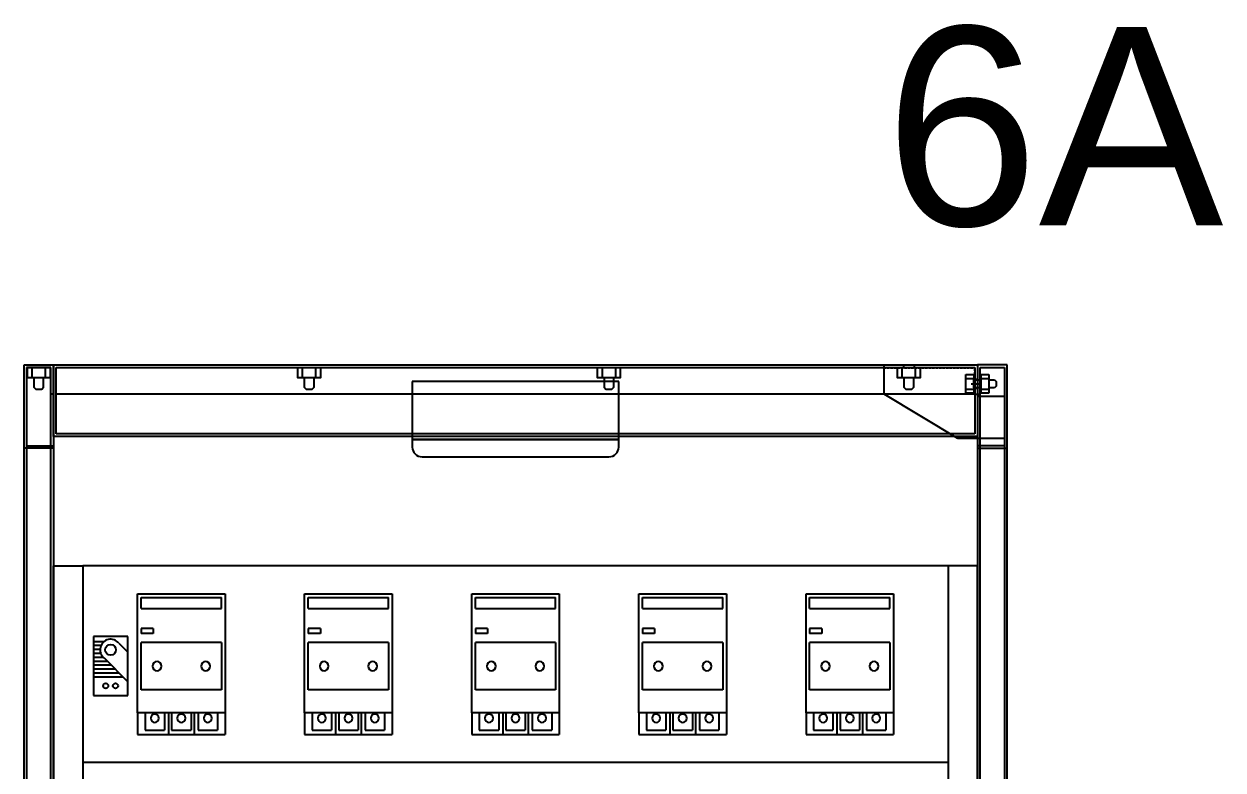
# Model space of a CAD drawing. Header units: millimetres. Extents: x 3151 to 30896, y 1337 to 7086.
# Drawn here: x 19249 to 20469, y 3124 to 3883 of the extents above; entities that cross this region are included whole.
import ezdxf

# ---------------------------------------------------------------- set-up
doc = ezdxf.new("R2010")
doc.units = ezdxf.units.MM
doc.linetypes.add('CENTER', pattern=[2, 1.25, -0.25, 0.25, -0.25])
doc.linetypes.add('DASHED2', pattern=[0.375, 0.25, -0.125])
doc.styles.get("Standard").update_dxf_attribs({"font": 'arial.ttf'})

msp = doc.modelspace()

# ---------------------------------------------------------------- linework, layer by layer
at = {"color": 7}
for p, q in [((19248.9, 3451.7), (19248.9, 3536.7)), ((19248.9, 3536.7), (19278.9, 3536.7)), ((19248.9, 1336.7), (19248.9, 3536.7)), ((19248.9, 3536.7), (19278.9, 3536.7)), ((19276.2, 3534), (19251.5, 3534)), ((19251.5, 3534), (19251.5, 3454.3)), ((19276.2, 3534), (19251.5, 3534)), ((19251.5, 3534), (19251.5, 1339.3)), ((19276.2, 3506.7), (19276.2, 3534)), ((19276.2, 1339.3), (19276.2, 3534)), ((19278.9, 3536.7), (19278.9, 3506.7)), ((19278.9, 3536.7), (19278.9, 1336.7)), ((19278.9, 3463.7), (19278.9, 3536.7)), ((19278.9, 3536.7), (20218.9, 3536.7)), ((19281.5, 3534), (20216.2, 3534)), ((19281.5, 3466.3), (19281.5, 3534)), ((20123.9, 3506.7), (20123.9, 3536.7)), ((20123.9, 3536.7), (20218.9, 3536.7)), ((20207, 3507.7), (20207, 3526.7)), ((20207, 3526.7), (20215, 3526.7)), ((20215, 3526.7), (20215, 3507.7)), ((20216.2, 3534), (20216.2, 3466.3)), ((20218.9, 3536.7), (20218.9, 3504.7)), ((20248.9, 3536.7), (20218.9, 3536.7)), ((20218.9, 3536.7), (20218.9, 3506.7)), ((20248.9, 3536.7), (20218.9, 3536.7)), ((20218.9, 3536.7), (20218.9, 1336.7)), ((20218.9, 3536.7), (20218.9, 3463.7)), ((20221.5, 3506.7), (20221.5, 3534)), ((20221.5, 3534), (20246.2, 3534)), ((20221.5, 3534), (20246.2, 3534)), ((20221.5, 1339.3), (20221.5, 3534)), ((20222.4, 3507.7), (20222.4, 3526.7)), ((20222.4, 3526.7), (20230.4, 3526.7)), ((20230.4, 3526.7), (20230.4, 3507.7)), ((20246.2, 3534), (20246.2, 3454.3)), ((20246.2, 3534), (20246.2, 1339.3)), ((20248.9, 3451.7), (20248.9, 3536.7)), ((20248.9, 1336.7), (20248.9, 3536.7)), ((19853.9, 3519.5), (19643.9, 3519.5)), ((19643.9, 3519.5), (19643.9, 3460.5)), ((19853.9, 3460.5), (19853.9, 3519.5)), ((20207, 3511.6), (20207, 3522.8)), ((20207, 3522.8), (20215, 3522.8)), ((20215, 3522.8), (20215, 3511.6)), ((20215, 3513.2), (20215, 3521.2)), ((20215, 3521.2), (20222.4, 3521.2)), ((20222.4, 3513.2), (20215, 3513.2)), ((20222.4, 3511.6), (20222.4, 3522.8)), ((20222.4, 3522.8), (20230.4, 3522.8)), ((20230.4, 3522.8), (20230.4, 3511.6)), ((20230.4, 3521.2), (20236.1, 3521.2)), ((20236.1, 3513.2), (20230.4, 3513.2)), ((20236.1, 3521.2), (20237.7, 3519.6)), ((20237.7, 3514.8), (20236.1, 3513.2)), ((20237.7, 3519.6), (20237.7, 3514.8)), ((19278.9, 3506.7), (19276.2, 3506.7)), ((20216.2, 3506.7), (19281.5, 3506.7)), ((20198.9, 3461.7), (20123.9, 3506.7)), ((20215, 3511.6), (20207, 3511.6)), ((20215, 3507.7), (20207, 3507.7)), ((20218.9, 3506.7), (20221.5, 3506.7)), ((20218.9, 3504.7), (20246.2, 3504.7)), ((20230.4, 3511.6), (20222.4, 3511.6)), ((20230.4, 3507.7), (20222.4, 3507.7)), ((20246.2, 3504.7), (20246.2, 3461.7)), ((20216.2, 3466.3), (19281.5, 3466.3)), ((19251.5, 3454.3), (19278.9, 3454.3)), ((20218.9, 3463.7), (19278.9, 3463.7)), ((19278.9, 3454.3), (19278.9, 3451.7)), ((19853.9, 3460.5), (19643.9, 3460.5)), ((19643.9, 3460.5), (19643.9, 3453)), ((19643.9, 3460.5), (19853.9, 3460.5)), ((19853.9, 3453), (19853.9, 3460.5)), ((20246.2, 3461.7), (20198.9, 3461.7)), ((20218.9, 3454.3), (20218.9, 3451.7)), ((20246.2, 3454.3), (20218.9, 3454.3)), ((19278.9, 3451.7), (19248.9, 3451.7)), ((19653.9, 3443), (19843.9, 3443)), ((20218.9, 3451.7), (20248.9, 3451.7)), ((19278.9, 1779.2), (19278.9, 3332.2)), ((19278.9, 3332.2), (19308.9, 3332.2)), ((20188.9, 3332.2), (19308.9, 3332.2)), ((19308.9, 3332.2), (19308.9, 1779.2)), ((20218.9, 3332.2), (20188.9, 3332.2)), ((20188.9, 3332.2), (20188.9, 1779.2)), ((20218.9, 1779.2), (20218.9, 3332.2)), ((19364.4, 3303.7), (19453.4, 3303.7)), ((19364.4, 3182.6), (19364.4, 3303.7)), ((19368.1, 3299.8), (19449.7, 3299.8)), ((19368.1, 3288.8), (19368.1, 3299.8)), ((19449.7, 3288.8), (19449.7, 3299.8)), ((19453.4, 3303.7), (19453.4, 3182.6)), ((19534.4, 3303.7), (19623.4, 3303.7)), ((19534.4, 3182.6), (19534.4, 3303.7)), ((19538.1, 3299.8), (19619.7, 3299.8)), ((19538.1, 3288.8), (19538.1, 3299.8)), ((19619.7, 3288.8), (19619.7, 3299.8)), ((19623.4, 3303.7), (19623.4, 3182.6)), ((19704.4, 3182.6), (19704.4, 3303.7)), ((19704.4, 3303.7), (19793.4, 3303.7)), ((19708.1, 3299.8), (19789.7, 3299.8)), ((19708.1, 3288.8), (19708.1, 3299.8)), ((19789.7, 3288.8), (19789.7, 3299.8)), ((19793.4, 3303.7), (19793.4, 3182.6)), ((19874.4, 3303.7), (19963.4, 3303.7)), ((19874.4, 3182.6), (19874.4, 3303.7)), ((19878.1, 3299.8), (19959.7, 3299.8)), ((19878.1, 3288.8), (19878.1, 3299.8)), ((19959.7, 3288.8), (19959.7, 3299.8)), ((19963.4, 3303.7), (19963.4, 3182.6)), ((20044.4, 3303.7), (20133.4, 3303.7)), ((20044.4, 3182.6), (20044.4, 3303.7)), ((20048.1, 3299.8), (20129.7, 3299.8)), ((20048.1, 3288.8), (20048.1, 3299.8)), ((20129.7, 3288.8), (20129.7, 3299.8)), ((20133.4, 3303.7), (20133.4, 3182.6)), ((19368.1, 3288.8), (19449.7, 3288.8)), ((19538.1, 3288.8), (19619.7, 3288.8)), ((19708.1, 3288.8), (19789.7, 3288.8)), ((19878.1, 3288.8), (19959.7, 3288.8)), ((20048.1, 3288.8), (20129.7, 3288.8)), ((19354.5, 3260.1), (19319.5, 3260.1)), ((19319.5, 3260.1), (19319.5, 3200.1)), ((19354.5, 3200.1), (19354.5, 3260.1)), ((19380.4, 3268.4), (19368.1, 3268.4)), ((19368.1, 3268.4), (19368.1, 3263.3)), ((19380.4, 3263.3), (19368.1, 3263.3)), ((19380.4, 3268.4), (19380.4, 3263.3)), ((19550.4, 3268.4), (19538.1, 3268.4)), ((19538.1, 3268.4), (19538.1, 3263.3)), ((19550.4, 3263.3), (19538.1, 3263.3)), ((19550.4, 3268.4), (19550.4, 3263.3)), ((19720.4, 3268.4), (19708.1, 3268.4)), ((19708.1, 3268.4), (19708.1, 3263.3)), ((19720.4, 3263.3), (19708.1, 3263.3)), ((19720.4, 3268.4), (19720.4, 3263.3)), ((19890.4, 3268.4), (19878.1, 3268.4)), ((19878.1, 3268.4), (19878.1, 3263.3)), ((19890.4, 3263.3), (19878.1, 3263.3)), ((19890.4, 3268.4), (19890.4, 3263.3)), ((20060.4, 3268.4), (20048.1, 3268.4)), ((20048.1, 3268.4), (20048.1, 3263.3)), ((20060.4, 3263.3), (20048.1, 3263.3)), ((20060.4, 3268.4), (20060.4, 3263.3)), ((19319.5, 3255.3), (19330.5, 3255.3)), ((19319.5, 3251.3), (19327.3, 3251.3)), ((19319.5, 3247.3), (19326.3, 3247.3)), ((19345.3, 3253.6), (19354.5, 3244.4)), ((19449.7, 3254.1), (19368.1, 3254.1)), ((19368.1, 3206.1), (19368.1, 3254.1)), ((19449.7, 3254.1), (19449.7, 3206.1)), ((19619.7, 3254.1), (19538.1, 3254.1)), ((19538.1, 3206.1), (19538.1, 3254.1)), ((19619.7, 3254.1), (19619.7, 3206.1)), ((19789.7, 3254.1), (19708.1, 3254.1)), ((19708.1, 3206.1), (19708.1, 3254.1)), ((19789.7, 3254.1), (19789.7, 3206.1)), ((19959.7, 3254.1), (19878.1, 3254.1)), ((19878.1, 3206.1), (19878.1, 3254.1)), ((19959.7, 3254.1), (19959.7, 3206.1)), ((20129.7, 3254.1), (20048.1, 3254.1)), ((20048.1, 3206.1), (20048.1, 3254.1)), ((20129.7, 3254.1), (20129.7, 3206.1)), ((19319.5, 3243.3), (19326.8, 3243.3)), ((19319.5, 3239.3), (19329.3, 3239.3)), ((19319.5, 3235.3), (19333.4, 3235.3)), ((19330.4, 3238.4), (19354.5, 3214.3)), ((19319.5, 3231.3), (19337.4, 3231.3)), ((19319.5, 3227.3), (19341.4, 3227.3)), ((19319.5, 3223.3), (19345.4, 3223.3)), ((19319.5, 3219.3), (19349.4, 3219.3)), ((19319.5, 3200.1), (19354.5, 3200.1)), ((19449.7, 3206.1), (19368.1, 3206.1)), ((19619.7, 3206.1), (19538.1, 3206.1)), ((19789.7, 3206.1), (19708.1, 3206.1)), ((19959.7, 3206.1), (19878.1, 3206.1)), ((20129.7, 3206.1), (20048.1, 3206.1)), ((19453.4, 3182.6), (19364.4, 3182.6)), ((19364.4, 3182.6), (19364.4, 3160.7)), ((19372, 3182.6), (19372, 3164.9)), ((19391.8, 3182.6), (19391.8, 3164.9)), ((19395.9, 3182.6), (19395.9, 3160.7)), ((19399, 3182.6), (19399, 3164.9)), ((19418.8, 3182.6), (19418.8, 3164.9)), ((19421.9, 3182.6), (19421.9, 3160.7)), ((19425.9, 3182.6), (19425.9, 3164.9)), ((19445.7, 3182.6), (19445.7, 3164.9)), ((19453.4, 3182.6), (19453.4, 3160.7)), ((19623.4, 3182.6), (19534.4, 3182.6)), ((19534.4, 3182.6), (19534.4, 3160.7)), ((19542, 3182.6), (19542, 3164.9)), ((19561.8, 3182.6), (19561.8, 3164.9)), ((19565.9, 3182.6), (19565.9, 3160.7)), ((19569, 3182.6), (19569, 3164.9)), ((19588.8, 3182.6), (19588.8, 3164.9)), ((19591.9, 3182.6), (19591.9, 3160.7)), ((19595.9, 3182.6), (19595.9, 3164.9)), ((19615.7, 3182.6), (19615.7, 3164.9)), ((19623.4, 3182.6), (19623.4, 3160.7)), ((19793.4, 3182.6), (19704.4, 3182.6)), ((19704.4, 3182.6), (19704.4, 3160.7)), ((19712, 3182.6), (19712, 3164.9)), ((19731.8, 3182.6), (19731.8, 3164.9)), ((19735.9, 3182.6), (19735.9, 3160.7)), ((19739, 3182.6), (19739, 3164.9)), ((19758.8, 3182.6), (19758.8, 3164.9)), ((19761.9, 3182.6), (19761.9, 3160.7)), ((19765.9, 3182.6), (19765.9, 3164.9)), ((19785.7, 3182.6), (19785.7, 3164.9)), ((19793.4, 3182.6), (19793.4, 3160.7)), ((19963.4, 3182.6), (19874.4, 3182.6)), ((19874.4, 3182.6), (19874.4, 3160.7)), ((19882, 3182.6), (19882, 3164.9)), ((19901.8, 3182.6), (19901.8, 3164.9)), ((19905.9, 3182.6), (19905.9, 3160.7)), ((19909, 3182.6), (19909, 3164.9)), ((19928.8, 3182.6), (19928.8, 3164.9)), ((19931.9, 3182.6), (19931.9, 3160.7)), ((19935.9, 3182.6), (19935.9, 3164.9)), ((19955.7, 3182.6), (19955.7, 3164.9)), ((19963.4, 3182.6), (19963.4, 3160.7)), ((20133.4, 3182.6), (20044.4, 3182.6)), ((20044.4, 3182.6), (20044.4, 3160.7)), ((20052, 3182.6), (20052, 3164.9)), ((20071.8, 3182.6), (20071.8, 3164.9)), ((20075.9, 3182.6), (20075.9, 3160.7)), ((20079, 3182.6), (20079, 3164.9)), ((20098.8, 3182.6), (20098.8, 3164.9)), ((20101.9, 3182.6), (20101.9, 3160.7)), ((20105.9, 3182.6), (20105.9, 3164.9)), ((20125.7, 3182.6), (20125.7, 3164.9)), ((20133.4, 3182.6), (20133.4, 3160.7)), ((19364.4, 3160.7), (19453.4, 3160.7)), ((19372, 3164.9), (19391.8, 3164.9)), ((19399, 3164.9), (19418.8, 3164.9)), ((19425.9, 3164.9), (19445.7, 3164.9)), ((19534.4, 3160.7), (19623.4, 3160.7)), ((19542, 3164.9), (19561.8, 3164.9)), ((19569, 3164.9), (19588.8, 3164.9)), ((19595.9, 3164.9), (19615.7, 3164.9)), ((19704.4, 3160.7), (19793.4, 3160.7)), ((19712, 3164.9), (19731.8, 3164.9)), ((19739, 3164.9), (19758.8, 3164.9)), ((19765.9, 3164.9), (19785.7, 3164.9)), ((19874.4, 3160.7), (19963.4, 3160.7)), ((19882, 3164.9), (19901.8, 3164.9)), ((19909, 3164.9), (19928.8, 3164.9)), ((19935.9, 3164.9), (19955.7, 3164.9)), ((20044.4, 3160.7), (20133.4, 3160.7)), ((20052, 3164.9), (20071.8, 3164.9)), ((20079, 3164.9), (20098.8, 3164.9)), ((20105.9, 3164.9), (20125.7, 3164.9)), ((20188.9, 3132.2), (19308.9, 3132.2))]:
    msp.add_line(p, q, dxfattribs=at)
at = {"color": 7, "linetype": 'DASHED2'}
for p, q in [((20123.9, 3533.7), (20215.9, 3533.7)), ((20143.4, 3536.7), (20143.4, 3533.7)), ((20154.4, 3536.7), (20154.4, 3533.7)), ((20215.9, 3533.7), (20215.9, 3506.7)), ((20218.9, 3521.7), (20215.9, 3521.7)), ((20218.9, 3512.7), (20215.9, 3512.7)), ((20215.9, 3506.7), (20218.9, 3506.7))]:
    msp.add_line(p, q, dxfattribs=at)
at = {"color": 7, "linetype": 'CENTER'}
msp.add_line((20212.4, 3517.2), (20222.4, 3517.2), dxfattribs=at)
at = {"color": 7}
for points in [[(19275.8, 3533.7), (19252, 3533.7), (19252, 3523.7), (19275.8, 3523.7)], [(19256.9, 3523.7), (19270.9, 3523.7), (19270.9, 3533.7), (19256.9, 3533.7)], [(19550.8, 3533.7), (19527, 3533.7), (19527, 3523.7), (19550.8, 3523.7)], [(19531.9, 3523.7), (19545.9, 3523.7), (19545.9, 3533.7), (19531.9, 3533.7)], [(19855.8, 3533.7), (19832, 3533.7), (19832, 3523.7), (19855.8, 3523.7)], [(19836.9, 3523.7), (19850.9, 3523.7), (19850.9, 3533.7), (19836.9, 3533.7)], [(20160.8, 3533.7), (20137, 3533.7), (20137, 3523.7), (20160.8, 3523.7)], [(20141.9, 3523.7), (20155.9, 3523.7), (20155.9, 3533.7), (20141.9, 3533.7)]]:
    msp.add_lwpolyline(points, close=True, dxfattribs=at)
for points in [[(19258.9, 3523.7), (19258.9, 3513.8), (19260.9, 3511.8), (19266.9, 3511.8), (19268.9, 3513.8), (19268.9, 3523.7)], [(19533.9, 3523.7), (19533.9, 3513.8), (19535.9, 3511.8), (19541.9, 3511.8), (19543.9, 3513.8), (19543.9, 3523.7)], [(19838.9, 3523.7), (19838.9, 3513.8), (19840.9, 3511.8), (19846.9, 3511.8), (19848.9, 3513.8), (19848.9, 3523.7)], [(20143.9, 3523.7), (20143.9, 3513.8), (20145.9, 3511.8), (20151.9, 3511.8), (20153.9, 3513.8), (20153.9, 3523.7)]]:
    msp.add_lwpolyline(points, dxfattribs=at)
for centre, radius in [((19337, 3246.7), 5.46), ((19332, 3210.1), 2.58), ((19342, 3210.1), 2.58)]:
    msp.add_circle(centre, radius, dxfattribs=at)
for centre, radius, start, end in [((19653.9, 3453), 10, 180, 270), ((19843.9, 3453), 10, 270, 0), ((19337, 3246.8), 10.7, 38.9347, 232.0042)]:
    msp.add_arc(centre, radius, start, end, dxfattribs=at)
at = {"color": 7, "extrusion": (0, 0, -1)}
for centre, major_axis in [((19384.2, 3230.1), (0, 4.63)), ((19433.6, 3230.1), (0, 4.63)), ((19554.2, 3230.1), (0, 4.63)), ((19603.6, 3230.1), (0, 4.63)), ((19724.2, 3230.1), (0, 4.63)), ((19773.6, 3230.1), (0, 4.63)), ((19894.2, 3230.1), (0, 4.63)), ((19943.6, 3230.1), (0, 4.63)), ((20064.2, 3230.1), (0, 4.63)), ((20113.6, 3230.1), (0, 4.63)), ((19381.9, 3177.1), (0, 4.21)), ((19408.9, 3177.1), (0, 4.21)), ((19435.8, 3177.1), (0, 4.21)), ((19551.9, 3177.1), (0, 4.21)), ((19578.9, 3177.1), (0, 4.21)), ((19605.8, 3177.1), (0, 4.21)), ((19721.9, 3177.1), (0, 4.21)), ((19748.9, 3177.1), (0, 4.21)), ((19775.8, 3177.1), (0, 4.21)), ((19891.9, 3177.1), (0, 4.21)), ((19918.9, 3177.1), (0, 4.21)), ((19945.8, 3177.1), (0, 4.21)), ((20061.9, 3177.1), (0, 4.21)), ((20088.9, 3177.1), (0, 4.21)), ((20115.8, 3177.1), (0, 4.21))]:
    msp.add_ellipse(centre, major_axis=major_axis, ratio=0.979668, dxfattribs=at)

# ---------------------------------------------------------------- texts
at = {"color": 7}
msp.add_text('6A', height=201.81, dxfattribs=at).set_placement((20124.3, 3678.5))

doc.saveas('drawing.dxf')
